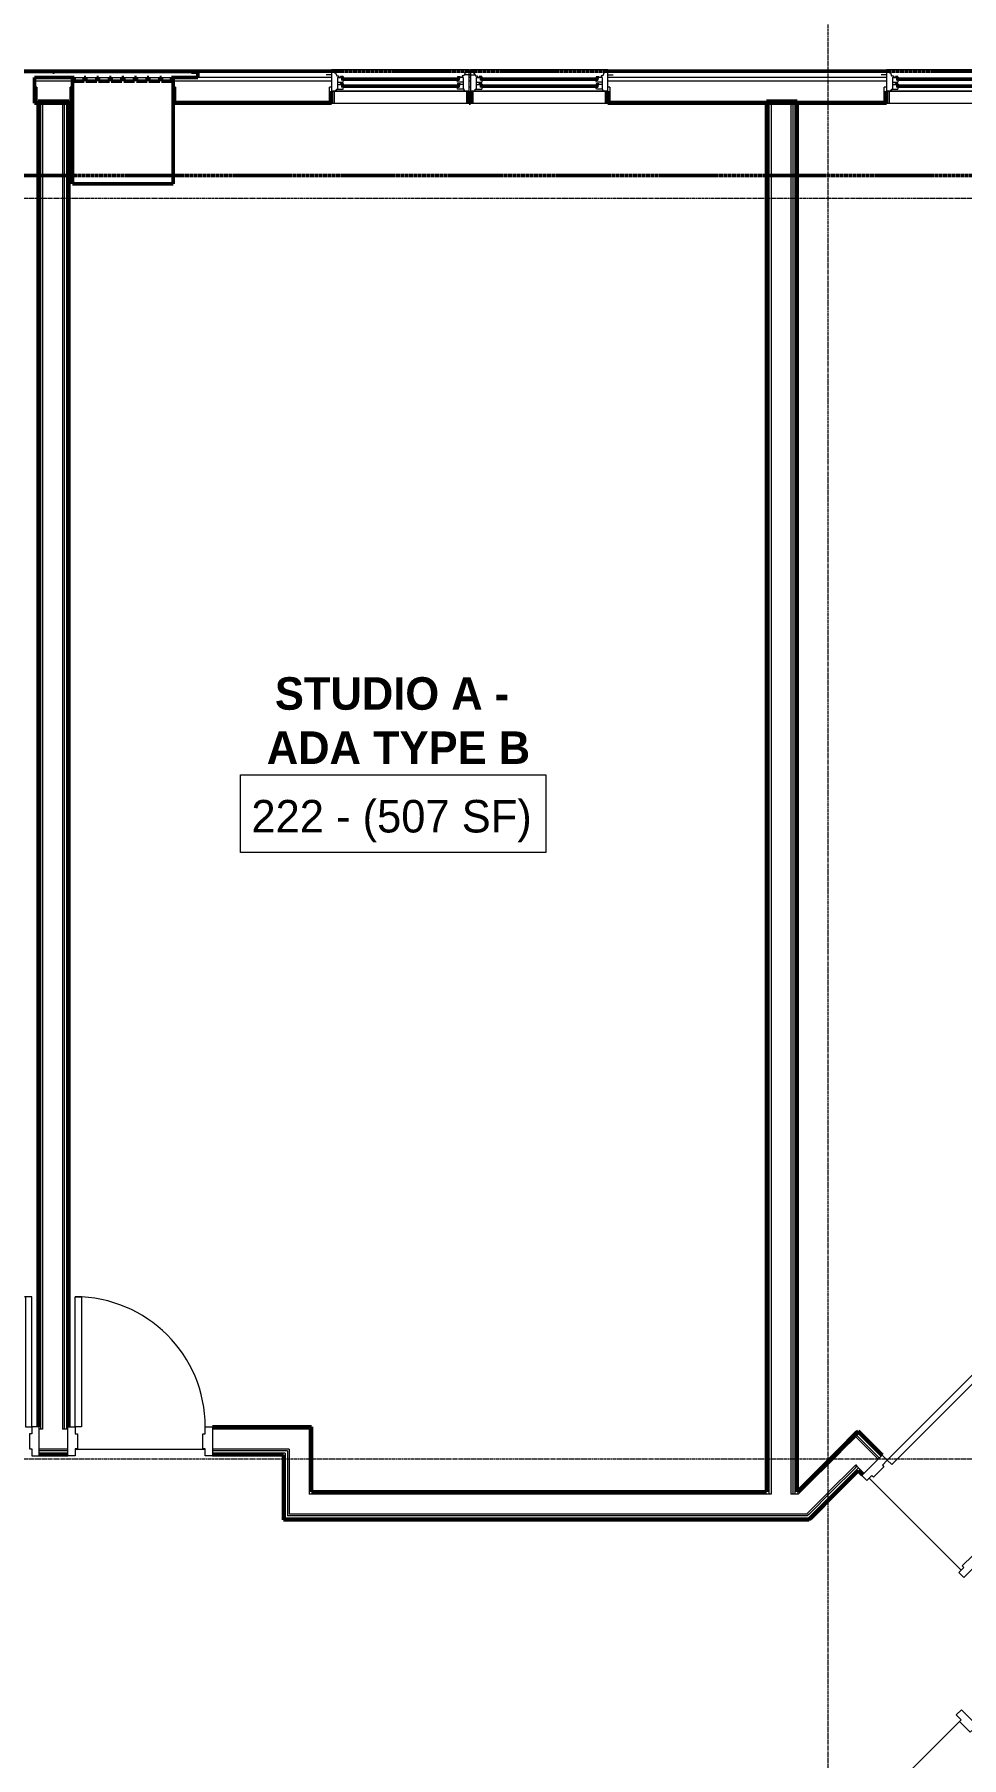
# Model space of a CAD drawing. Header units: inches. Extents: x -4235 to -464, y 9767 to 12463.
# Drawn here: x -2720 to -2463.4, y 10384.6 to 10861.6 of the extents above; entities that cross this region are included whole.
import ezdxf

# ---------------------------------------------------------------- set-up
doc = ezdxf.new("R2010")
doc.units = ezdxf.units.IN
doc.header["$MEASUREMENT"] = 0
doc.linetypes.add('Dash 1_16_', pattern=[0.125, 0.0625, -0.0625])
doc.linetypes.add('Grid Line 1_2_', pattern=[0.875, 0.5, -0.125, 0.125, -0.125])
for name, color, linetype, lineweight in [('0-1', 7, 'Continuous', 5), ('0-2', 50, 'Continuous', 9), ('A-AREA-IDEN', 2, 'Continuous', 9), ('A-DOOR-1', 10, 'Continuous', 20), ('A-DOOR-2', 50, 'Continuous', 9), ('A-DOOR-FRAM-1', 10, 'Continuous', 20), ('A-FLOR-3', 192, 'Continuous', 9), ('A-GENM', 5, 'Continuous', 9), ('A-GENM-3', 5, 'Continuous', 50), ('A-GLAZ-1', 151, 'Continuous', 9), ('A-GLAZ-2', 151, 'Continuous', 20), ('A-GLAZ-3', 151, 'Continuous', 50), ('A-WALL', 113, 'Continuous', 13), ('A-WALL-2', 250, 'Continuous', 13), ('A-WALL-4', 113, 'Continuous', 50), ('A-WALL-5', 113, 'Continuous', 9), ('C-PROP-LINE-1', 91, 'Dash 1_16_', 50), ('I-WALL-1', 7, 'Continuous', 50), ('S-GRID-1', 1, 'Grid Line 1_2_', 9)]:
    doc.layers.add(name, color=color, linetype=linetype, lineweight=lineweight)
doc.styles.add('Century Gothic', font='ufonts.com_century-gothic.ttf', dxfattribs={"height": 9})
doc.styles.add('Century Gothic_B', font='GOTHICB.TTF', dxfattribs={"height": 9})

# ---------------------------------------------------------------- blocks, each defined once
blk = doc.blocks.new('HOLLOW METAL - UNIT DOOR-2191977-BACKGROUND - 2ND FLOOR')
at = {"layer": 'A-DOOR-1'}
for p, q in [((16.25, -4.125), (18, -4.125)), ((16.25, -40.125), (16.25, -4.125)), ((18, -4.125), (18, -40.125)), ((18, -40.125), (16.25, -40.125))]:
    blk.add_line(p, q, dxfattribs=at)
at = {"layer": 'A-DOOR-2'}
blk.add_arc((18, -4.125), 36, 180, 270, dxfattribs=at)
at = {"layer": 'A-DOOR-FRAM-1'}
for p, q in [((-20, 3.875), (-18, 3.875)), ((-20, -4.125), (-20, 3.875)), ((-18, 3.875), (-18, 1.9375)), ((-18, 1.9375), (-17.375, 1.9375)), ((-17.375, 1.9375), (-17.375, -2.1875)), ((17.375, 1.9375), (18, 1.9375)), ((17.375, -2.1875), (17.375, 1.9375)), ((18, 3.875), (20, 3.875)), ((18, 1.9375), (18, 3.875)), ((20, 3.875), (20, -4.125)), ((-18, -4.125), (-20, -4.125)), ((-18, -2.1875), (-18, -4.125)), ((-17.375, -2.1875), (-18, -2.1875)), ((18, -2.1875), (17.375, -2.1875)), ((18, -4.125), (18, -2.1875)), ((20, -4.125), (18, -4.125))]:
    blk.add_line(p, q, dxfattribs=at)
blk = doc.blocks.new('HOLLOW METAL - UNIT DOOR-2191978-BACKGROUND - 2ND FLOOR')
at = {"layer": 'A-DOOR-1'}
for p, q in [((18, 40.125), (16.25, 40.125)), ((16.25, 40.125), (16.25, 4.125)), ((18, 4.125), (18, 40.125)), ((16.25, 4.125), (18, 4.125))]:
    blk.add_line(p, q, dxfattribs=at)
at = {"layer": 'A-DOOR-2'}
blk.add_arc((18, 4.125), 36, 90, 180, dxfattribs=at)
at = {"layer": 'A-DOOR-FRAM-1'}
for p, q in [((-18, 4.125), (-20, 4.125)), ((-20, 4.125), (-20, -3.875)), ((-18, 2.1875), (-18, 4.125)), ((-17.375, 2.1875), (-18, 2.1875)), ((-17.375, -1.9375), (-17.375, 2.1875)), ((18, 2.1875), (17.375, 2.1875)), ((17.375, 2.1875), (17.375, -1.9375)), ((18, 4.125), (18, 2.1875)), ((20, 4.125), (18, 4.125)), ((20, -3.875), (20, 4.125)), ((-20, -3.875), (-18, -3.875)), ((-18, -3.875), (-18, -1.9375)), ((-18, -1.9375), (-17.375, -1.9375)), ((17.375, -1.9375), (18, -1.9375)), ((18, -1.9375), (18, -3.875)), ((18, -3.875), (20, -3.875))]:
    blk.add_line(p, q, dxfattribs=at)
blk = doc.blocks.new('CTR - 1st Phase - Common Walls_rvt-1-BACKGROUND - 2ND FLOOR')
at = {"layer": 'A-WALL-2'}
for p, q in [((-2718.35, 10843.14), (-2718.35, 10476.16)), ((-2717.72, 10843.14), (-2717.72, 10476.16)), ((-2712.22, 10843.14), (-2712.22, 10476.16)), ((-2711.72, 10843.14), (-2711.72, 10476.16)), ((-2711.1, 10843.14), (-2711.1, 10476.16)), ((-2516.75, 10843.14), (-2516.75, 10458.16)), ((-2516.12, 10843.14), (-2516.12, 10458.16)), ((-2510.62, 10843.14), (-2510.62, 10458.16)), ((-2510.12, 10843.14), (-2510.12, 10458.16)), ((-2509.5, 10843.14), (-2509.5, 10458.16)), ((-2718.35, 10475.54), (-2718.72, 10475.54)), ((-2718.35, 10476.16), (-2718.35, 10475.54)), ((-2717.72, 10475.54), (-2718.35, 10475.54)), ((-2717.72, 10475.54), (-2718.35, 10475.54)), ((-2717.72, 10476.16), (-2717.72, 10475.54)), ((-2712.22, 10476.16), (-2712.22, 10475.54)), ((-2711.72, 10475.54), (-2712.22, 10475.54)), ((-2711.72, 10475.54), (-2712.22, 10475.54)), ((-2711.72, 10476.16), (-2711.72, 10475.54)), ((-2711.1, 10475.54), (-2711.72, 10475.54)), ((-2711.1, 10475.54), (-2711.72, 10475.54)), ((-2711.1, 10476.16), (-2711.1, 10475.54)), ((-2710.72, 10475.54), (-2711.1, 10475.54)), ((-2643.97, 10475.54), (-2670.72, 10475.54)), ((-2643.97, 10475.54), (-2643.97, 10470.04)), ((-2496.58, 10469.53), (-2492.69, 10473.42)), ((-2492.69, 10473.42), (-2492.34, 10473.77)), ((-2486.5, 10467.23), (-2492.69, 10473.42)), ((-2492.34, 10473.77), (-2491.9, 10474.21)), ((-2486.15, 10467.58), (-2492.34, 10473.77)), ((-2485.71, 10468.03), (-2491.9, 10474.21)), ((-2710.72, 10470.04), (-2718.72, 10470.04)), ((-2710.72, 10469.54), (-2718.72, 10469.54)), ((-2710.72, 10468.91), (-2718.72, 10468.91)), ((-2649.47, 10470.04), (-2670.72, 10470.04)), ((-2649.97, 10469.54), (-2670.72, 10469.54)), ((-2650.6, 10468.91), (-2670.72, 10468.91)), ((-2650.6, 10468.91), (-2650.6, 10468.41)), ((-2650.6, 10468.41), (-2650.6, 10450.91)), ((-2649.97, 10469.54), (-2649.97, 10468.91)), ((-2649.97, 10468.91), (-2649.97, 10468.41)), ((-2649.97, 10468.41), (-2649.97, 10451.54)), ((-2649.47, 10470.04), (-2649.47, 10469.54)), ((-2649.47, 10469.54), (-2649.47, 10468.41)), ((-2649.47, 10468.41), (-2649.47, 10452.04)), ((-2643.97, 10470.04), (-2643.97, 10468.41)), ((-2643.97, 10468.41), (-2643.97, 10457.54)), ((-2507.95, 10458.16), (-2497.02, 10469.09)), ((-2497.02, 10469.09), (-2496.58, 10469.53)), ((-2500.17, 10458.16), (-2493.13, 10465.2)), ((-2499.46, 10458.16), (-2492.78, 10464.84)), ((-2498.58, 10458.16), (-2492.34, 10464.4)), ((-2493.13, 10465.2), (-2492.69, 10465.64)), ((-2492.78, 10464.84), (-2492.34, 10465.29)), ((-2492.34, 10465.29), (-2492.69, 10465.64)), ((-2492.69, 10465.64), (-2492.34, 10465.29)), ((-2491.9, 10464.84), (-2492.34, 10465.29)), ((-2492.34, 10465.29), (-2491.9, 10464.84)), ((-2492.34, 10464.4), (-2491.9, 10464.84)), ((-2490.39, 10463.34), (-2491.9, 10464.84)), ((-2643.35, 10457.54), (-2643.97, 10457.54)), ((-2516.75, 10457.54), (-2643.35, 10457.54)), ((-2516.75, 10458.16), (-2516.75, 10457.54)), ((-2516.12, 10457.54), (-2516.75, 10457.54)), ((-2516.12, 10457.54), (-2516.75, 10457.54)), ((-2516.12, 10458.16), (-2516.12, 10457.54)), ((-2510.62, 10458.16), (-2510.62, 10457.54)), ((-2510.12, 10457.54), (-2510.62, 10457.54)), ((-2510.12, 10457.54), (-2510.62, 10457.54)), ((-2510.12, 10458.16), (-2510.12, 10457.54)), ((-2509.5, 10457.54), (-2510.12, 10457.54)), ((-2509.5, 10457.54), (-2510.12, 10457.54)), ((-2509.5, 10458.16), (-2509.5, 10457.54)), ((-2508.57, 10457.54), (-2509.5, 10457.54)), ((-2507.95, 10458.16), (-2508.57, 10457.54)), ((-2500.79, 10457.54), (-2506.29, 10452.04)), ((-2499.46, 10458.16), (-2505.59, 10452.04)), ((-2498.58, 10458.16), (-2505.2, 10451.54)), ((-2500.17, 10458.16), (-2500.79, 10457.54)), ((-2649.97, 10450.91), (-2650.6, 10450.91)), ((-2649.47, 10451.54), (-2649.97, 10451.54)), ((-2643.35, 10450.91), (-2649.97, 10450.91)), ((-2643.97, 10452.04), (-2649.47, 10452.04)), ((-2643.35, 10451.54), (-2649.47, 10451.54)), ((-2643.35, 10452.04), (-2643.97, 10452.04)), ((-2506.29, 10452.04), (-2643.35, 10452.04)), ((-2506.09, 10451.54), (-2643.35, 10451.54)), ((-2505.83, 10450.91), (-2643.35, 10450.91)), ((-2505.59, 10452.04), (-2506.09, 10451.54)), ((-2505.2, 10451.54), (-2505.83, 10450.91))]:
    blk.add_line(p, q, dxfattribs=at)
at = {"layer": 'I-WALL-1'}
for p, q in [((-2710.47, 10843.14), (-2718.97, 10843.14)), ((-2718.97, 10843.14), (-2718.97, 10476.16)), ((-2710.47, 10476.16), (-2710.47, 10843.14)), ((-2508.87, 10843.14), (-2517.37, 10843.14)), ((-2517.37, 10843.14), (-2517.37, 10458.16)), ((-2508.87, 10458.16), (-2508.87, 10843.14)), ((-2643.35, 10476.16), (-2670.72, 10476.16)), ((-2643.35, 10475.54), (-2643.35, 10476.16)), ((-2643.35, 10468.41), (-2643.35, 10475.54)), ((-2492.34, 10474.66), (-2497.46, 10469.53)), ((-2491.98, 10475.01), (-2492.34, 10474.66)), ((-2485.36, 10468.38), (-2491.98, 10475.01)), ((-2718.72, 10468.41), (-2710.72, 10468.41)), ((-2670.72, 10468.41), (-2651.1, 10468.41)), ((-2651.1, 10468.41), (-2651.1, 10450.41)), ((-2643.35, 10458.16), (-2643.35, 10468.41)), ((-2497.46, 10469.53), (-2508.83, 10458.16)), ((-2497.87, 10458.16), (-2491.98, 10464.05)), ((-2491.98, 10464.05), (-2490.84, 10462.9)), ((-2517.37, 10458.16), (-2643.35, 10458.16)), ((-2508.83, 10458.16), (-2508.87, 10458.16)), ((-2505.12, 10450.91), (-2497.87, 10458.16)), ((-2651.1, 10450.41), (-2650.6, 10450.41)), ((-2650.6, 10450.41), (-2643.35, 10450.41)), ((-2643.35, 10450.41), (-2505.62, 10450.41)), ((-2505.62, 10450.41), (-2505.12, 10450.91))]:
    blk.add_line(p, q, dxfattribs=at)
at = {"layer": '0-2'}
blk.add_blockref('HOLLOW METAL - UNIT DOOR-2191978-BACKGROUND - 2ND FLOOR', (-2738.72, 10472.04), dxfattribs=at)
for name, p, rotation in [('HOLLOW METAL - UNIT DOOR-2191977-BACKGROUND - 2ND FLOOR', (-2690.72, 10472.04), 180), ('HOLLOW METAL - UNIT DOOR-2191977-BACKGROUND - 2ND FLOOR', (-2474.13, 10451.32), 134.9999999999909), ('HOLLOW METAL - UNIT DOOR-2191978-BACKGROUND - 2ND FLOOR', (-2474.84, 10380.96), 224.9999999999973)]:
    blk.add_blockref(name, p, dxfattribs=dict(at, rotation=rotation))
blk = doc.blocks.new('Window-Double_Hung-Andersen-400_Series-Tilt_Wash - DOUBLE HUNG - REVERSE COTTAGE - 2ND FLOOR-2888385-BACKGROUND - 2ND FLOOR')
at = {"layer": 'A-GLAZ-1'}
for p, q in [((-16.29, 2.5), (-15.7, 2.5)), ((-16.29, 2.12), (-15.7, 2.12)), ((-16.29, 0.56), (-15.7, 0.56)), ((-16.29, 0.19), (-15.7, 0.19)), ((-15.82, 2.5), (-15.82, 2.12)), ((-15.82, 0.56), (-15.82, 0.19)), ((-15.7, 2.62), (15.7, 2.62)), ((-15.7, 2.5), (15.7, 2.5)), ((-15.7, 2.12), (15.7, 2.12)), ((-15.7, 2), (15.7, 2)), ((-15.7, 0.69), (15.7, 0.69)), ((-15.7, 0.56), (15.7, 0.56)), ((-15.7, 0.19), (15.7, 0.19)), ((-15.7, 0.06), (15.7, 0.06)), ((16.29, 2.5), (15.7, 2.5)), ((16.29, 2.12), (15.7, 2.12)), ((16.29, 0.56), (15.7, 0.56)), ((16.29, 0.19), (15.7, 0.19)), ((15.82, 2.5), (15.82, 2.12)), ((15.82, 0.56), (15.82, 0.19)), ((-19.01, -2.44), (-18.95, -2.44)), ((-18.95, -3.94), (-19.01, -3.94)), ((18.95, -1.06), (-18.95, -1.06)), ((-18.95, -1.06), (-18.95, -4.44)), ((-18.95, -4.44), (18.95, -4.44)), ((-18.32, -1.06), (-18.32, -4.44)), ((18.32, -1.06), (18.32, -4.44)), ((18.95, -4.44), (18.95, -1.06)), ((18.95, -2.44), (19.01, -2.44)), ((19.01, -3.94), (18.95, -3.94))]:
    blk.add_line(p, q, dxfattribs=at)
at = {"layer": 'A-GLAZ-2'}
for p, q in [((19.01, 4.81), (-19.01, 4.81)), ((-19.01, 4.81), (-19.01, -1.06)), ((-18.2, 4.81), (-18.2, 4)), ((18.2, 4.81), (18.2, 4)), ((19.01, -1.06), (19.01, 4.81)), ((-19.01, 3.44), (-20.51, 3.44)), ((-18.2, 4), (-17.92, 4)), ((-17.92, 4), (-17.61, 3.19)), ((-17.61, 3.19), (-17.14, 3.19)), ((-17.42, 2.75), (-16.57, 2.75)), ((-17.42, 2.75), (-17.42, -0.56)), ((-17.42, 1.37), (-15.86, 1.37)), ((-17.42, 0.81), (-16.57, 0.81)), ((-17.14, 3.19), (-17.14, 2.75)), ((-15.86, 2.97), (-16.57, 2.97)), ((-16.57, 2.62), (-16.57, 2.97)), ((-15.7, 2.62), (-16.57, 2.62)), ((-15.86, 1.03), (-16.57, 1.03)), ((-16.57, 0.69), (-16.57, 1.03)), ((-15.7, 0.69), (-16.57, 0.69)), ((-16.29, 2.62), (-16.29, 2)), ((-15.7, 2), (-16.29, 2)), ((-16.29, 0.69), (-16.29, 0.06)), ((-15.7, 0.06), (-16.29, 0.06)), ((-15.86, 2.97), (-15.7, 2.62)), ((-15.86, 1.37), (-15.7, 2)), ((-15.86, 1.03), (-15.7, 0.69)), ((-15.86, -0.56), (-15.7, 0.06)), ((15.86, 2.97), (15.7, 2.62)), ((15.7, 2.62), (16.57, 2.62)), ((15.7, 2), (16.29, 2)), ((15.86, 1.37), (15.7, 2)), ((15.86, 1.03), (15.7, 0.69)), ((15.7, 0.69), (16.57, 0.69)), ((15.7, 0.06), (16.29, 0.06)), ((15.86, -0.56), (15.7, 0.06)), ((15.86, 2.97), (16.57, 2.97)), ((17.42, 1.37), (15.86, 1.37)), ((15.86, 1.03), (16.57, 1.03)), ((16.29, 2.62), (16.29, 2)), ((16.29, 0.69), (16.29, 0.06)), ((16.57, 2.62), (16.57, 2.97)), ((17.42, 2.75), (16.57, 2.75)), ((16.57, 0.69), (16.57, 1.03)), ((17.42, 0.81), (16.57, 0.81)), ((17.14, 3.19), (17.14, 2.75)), ((17.61, 3.19), (17.14, 3.19)), ((17.42, 2.75), (17.42, -0.56)), ((17.92, 4), (17.61, 3.19)), ((18.2, 4), (17.92, 4)), ((19.01, 3.44), (20.51, 3.44)), ((-19.01, -1.06), (19.01, -1.06)), ((-17.67, -0.78), (-18, -1.06)), ((-17.67, -0.78), (-17.67, -0.56)), ((-17.67, -0.56), (-15.86, -0.56)), ((17.67, -0.56), (15.86, -0.56)), ((17.67, -0.78), (17.67, -0.56)), ((17.67, -0.78), (18, -1.06))]:
    blk.add_line(p, q, dxfattribs=at)
blk = doc.blocks.new('V-Series_EWC4_SPVU_RFA_2015 - 2ND AND 3RD FLOOR-2226480-BACKGROUND - 2ND FLOOR')
at = {"layer": 'A-GENM'}
for p, q in [((-3858.97, 11732.03), (-3858.97, 11734.83)), ((-3858.97, 11728.55), (-3858.97, 11731.53)), ((-3858.97, 11725.06), (-3858.97, 11728.05)), ((-3858.97, 11721.58), (-3858.97, 11724.56)), ((-3858.97, 11718.09), (-3858.97, 11721.08)), ((-3858.97, 11714.61), (-3858.97, 11717.59)), ((-3858.97, 11711.12), (-3858.97, 11714.11)), ((-3858.97, 11707.83), (-3858.97, 11710.62))]:
    blk.add_line(p, q, dxfattribs=at)
at = {"layer": 'A-GENM-3'}
for p, q in [((-3829.54, 11735.26), (-3858.97, 11735.26)), ((-3858.97, 11735.26), (-3858.97, 11734.83)), ((-3858.97, 11734.83), (-3857.97, 11734.83)), ((-3857.97, 11734.83), (-3857.97, 11732.03)), ((-3829.54, 11707.39), (-3829.54, 11735.26)), ((-3857.97, 11732.03), (-3858.97, 11732.03)), ((-3858.97, 11732.03), (-3858.97, 11731.53)), ((-3858.97, 11731.53), (-3857.97, 11731.53)), ((-3857.97, 11728.55), (-3858.97, 11728.55)), ((-3858.97, 11728.55), (-3858.97, 11728.05)), ((-3858.97, 11728.05), (-3857.97, 11728.05)), ((-3857.97, 11731.53), (-3857.97, 11728.55)), ((-3857.97, 11728.05), (-3857.97, 11725.06)), ((-3857.97, 11725.06), (-3858.97, 11725.06)), ((-3858.97, 11725.06), (-3858.97, 11724.56)), ((-3858.97, 11724.56), (-3857.97, 11724.56)), ((-3857.97, 11724.56), (-3857.97, 11721.58)), ((-3857.97, 11721.58), (-3858.97, 11721.58)), ((-3858.97, 11721.58), (-3858.97, 11721.08)), ((-3858.97, 11721.08), (-3857.97, 11721.08)), ((-3857.97, 11718.09), (-3858.97, 11718.09)), ((-3858.97, 11718.09), (-3858.97, 11717.59)), ((-3857.97, 11721.08), (-3857.97, 11718.09)), ((-3858.97, 11717.59), (-3857.97, 11717.59)), ((-3857.97, 11714.61), (-3858.97, 11714.61)), ((-3858.97, 11714.61), (-3858.97, 11714.11)), ((-3858.97, 11714.11), (-3857.97, 11714.11)), ((-3857.97, 11717.59), (-3857.97, 11714.61)), ((-3857.97, 11714.11), (-3857.97, 11711.12)), ((-3857.97, 11711.12), (-3858.97, 11711.12)), ((-3858.97, 11711.12), (-3858.97, 11710.62)), ((-3858.97, 11710.62), (-3857.97, 11710.62)), ((-3857.97, 11710.62), (-3857.97, 11707.83)), ((-3857.97, 11707.83), (-3858.97, 11707.83)), ((-3858.97, 11707.83), (-3858.97, 11707.39)), ((-3858.97, 11707.39), (-3829.54, 11707.39))]:
    blk.add_line(p, q, dxfattribs=at)
blk = doc.blocks.new('Perforated Panel at Magic-Pak - hvac panel - 2nd floor 2-2702973-BACKGROUND - 2ND FLOOR')
at = {"layer": 'A-GLAZ-3'}
for p, q in [((19.01, 4.44), (-19.01, 4.44)), ((-19.01, 4.37), (19.01, 4.37))]:
    blk.add_line(p, q, dxfattribs=at)
blk = doc.blocks.new('Family - ___-2835860-BACKGROUND - 2ND FLOOR')
at = {"layer": 'C-PROP-LINE-1'}
blk.add_line((-2067.92, 10851.39), (-3401.42, 10851.39), dxfattribs=at)
blk = doc.blocks.new('Family - ___-2835903-BACKGROUND - 2ND FLOOR')
at = {"layer": 'C-PROP-LINE-1'}
blk.add_line((-2096.82, 10822.49), (-3400.92, 10822.49), dxfattribs=at)
blk = doc.blocks.new('Family - ___-2835932-BACKGROUND - 2ND FLOOR')
at = {"layer": 'C-PROP-LINE-1'}
blk.add_line((-2067.92, 10851.39), (-3401.42, 10851.39), dxfattribs=at)

msp = doc.modelspace()

# ---------------------------------------------------------------- linework, layer by layer
at = {"layer": 'A-AREA-IDEN', "flags": 128}
msp.add_lwpolyline([(-2662.94, 10656.69), (-2578.44, 10656.69), (-2578.44, 10635.19), (-2662.94, 10635.19)], close=True, dxfattribs=at)
at = {"layer": 'A-FLOR-3'}
for p, q in [((-2708.72, 10470.04), (-2672.72, 10470.04)), ((-2488.98, 10461.93), (-2463.52, 10436.47)), ((-2463.52, 10395.11), (-2488.98, 10369.65)), ((-2488.98, 10369.65), (-2463.52, 10395.11))]:
    msp.add_line(p, q, dxfattribs=at)
at = {"layer": 'A-WALL'}
for p, q in [((-2637.74, 10851.14), (-2674.76, 10851.14)), ((-2599.34, 10851.14), (-2599.71, 10851.14)), ((-2484.14, 10851.14), (-2561.31, 10851.14)), ((-2709.46, 10848.64), (-2719.99, 10848.64)), ((-2719.36, 10846.95), (-2719.99, 10846.95)), ((-2719.36, 10846.95), (-2719.36, 10843.14)), ((-2710.09, 10843.14), (-2710.09, 10846.95)), ((-2709.46, 10846.95), (-2710.09, 10846.95)), ((-2637.74, 10848.64), (-2681.59, 10848.64)), ((-2680.96, 10846.95), (-2681.59, 10846.95)), ((-2680.96, 10846.95), (-2680.96, 10843.14)), ((-2637.74, 10849.64), (-2674.76, 10849.64)), ((-2638.36, 10843.14), (-2638.36, 10846.95)), ((-2637.74, 10846.95), (-2638.36, 10846.95)), ((-2599.34, 10849.64), (-2599.71, 10849.64)), ((-2599.34, 10848.64), (-2599.71, 10848.64)), ((-2599.34, 10846.95), (-2599.71, 10846.95)), ((-2484.14, 10849.64), (-2561.31, 10849.64)), ((-2484.14, 10848.64), (-2561.31, 10848.64)), ((-2560.69, 10846.95), (-2561.31, 10846.95)), ((-2560.69, 10846.95), (-2560.69, 10843.14)), ((-2484.76, 10843.14), (-2484.76, 10846.95)), ((-2484.14, 10846.95), (-2484.76, 10846.95)), ((-2719.36, 10843.14), (-2710.09, 10843.14)), ((-2680.96, 10843.14), (-2638.36, 10843.14)), ((-2560.69, 10843.14), (-2484.76, 10843.14))]:
    msp.add_line(p, q, dxfattribs=at)
at = {"layer": 'A-WALL-4'}
for p, q in [((-2714.54, 10851.39), (-2714.91, 10851.39)), ((-2714.91, 10851.39), (-2714.91, 10851.14)), ((-2714.91, 10851.14), (-2714.54, 10851.14)), ((-2714.54, 10851.14), (-2714.54, 10851.39)), ((-2637.74, 10851.39), (-2676.51, 10851.39)), ((-2676.51, 10851.39), (-2676.51, 10851.14)), ((-2676.51, 10851.14), (-2674.76, 10851.14)), ((-2674.76, 10851.14), (-2674.76, 10849.64)), ((-2599.34, 10851.39), (-2599.71, 10851.39)), ((-2484.14, 10851.39), (-2561.31, 10851.39)), ((-2709.46, 10849.64), (-2719.99, 10849.64)), ((-2719.99, 10849.64), (-2719.99, 10842.51)), ((-2709.46, 10842.51), (-2709.46, 10849.64)), ((-2674.76, 10849.64), (-2681.59, 10849.64)), ((-2681.59, 10849.64), (-2681.59, 10842.51)), ((-2637.74, 10842.51), (-2637.74, 10845.89)), ((-2599.71, 10845.89), (-2599.71, 10842.51)), ((-2599.34, 10842.51), (-2599.34, 10845.89)), ((-2561.31, 10845.89), (-2561.31, 10842.51)), ((-2484.14, 10842.51), (-2484.14, 10845.89)), ((-2719.99, 10842.51), (-2709.46, 10842.51)), ((-2681.59, 10842.51), (-2637.74, 10842.51)), ((-2599.71, 10842.51), (-2599.34, 10842.51)), ((-2561.31, 10842.51), (-2484.14, 10842.51))]:
    msp.add_line(p, q, dxfattribs=at)
at = {"layer": 'A-WALL-5'}
for p, q in [((-2637.67, 10842.51), (-2637.74, 10842.51)), ((-2599.71, 10842.51), (-2599.77, 10842.51)), ((-2599.27, 10842.51), (-2599.34, 10842.51)), ((-2561.31, 10842.51), (-2561.37, 10842.51)), ((-2484.07, 10842.51), (-2484.14, 10842.51))]:
    msp.add_line(p, q, dxfattribs=at)
at = {"layer": 'S-GRID-1'}
for p, q in [((-2500.32, 9836.18), (-2500.32, 12413.74)), ((-464.45, 10816.19), (-4185.7, 10816.19)), ((-464.45, 10467.19), (-4185.7, 10467.19))]:
    msp.add_line(p, q, dxfattribs=at)

# ---------------------------------------------------------------- block references
at = {"layer": '0-1'}
msp.add_blockref('CTR - 1st Phase - Common Walls_rvt-1-BACKGROUND - 2ND FLOOR', (0, 0), dxfattribs=at)
at = {"layer": 'A-GENM', "rotation": 269.9999999999999}
msp.add_blockref('V-Series_EWC4_SPVU_RFA_2015 - 2ND AND 3RD FLOOR-2226480-BACKGROUND - 2ND FLOOR', (-14416.85, 6990.67), dxfattribs=at)
at = {"layer": 'A-GLAZ-1'}
for name, p in [('Perforated Panel at Magic-Pak - hvac panel - 2nd floor 2-2702973-BACKGROUND - 2ND FLOOR', (-2733.92, 10846.95)), ('Perforated Panel at Magic-Pak - hvac panel - 2nd floor 2-2702973-BACKGROUND - 2ND FLOOR', (-2695.52, 10846.95)), ('Window-Double_Hung-Andersen-400_Series-Tilt_Wash - DOUBLE HUNG - REVERSE COTTAGE - 2ND FLOOR-2888385-BACKGROUND - 2ND FLOOR', (-2618.72, 10846.95)), ('Window-Double_Hung-Andersen-400_Series-Tilt_Wash - DOUBLE HUNG - REVERSE COTTAGE - 2ND FLOOR-2888385-BACKGROUND - 2ND FLOOR', (-2580.32, 10846.95)), ('Window-Double_Hung-Andersen-400_Series-Tilt_Wash - DOUBLE HUNG - REVERSE COTTAGE - 2ND FLOOR-2888385-BACKGROUND - 2ND FLOOR', (-2465.12, 10846.95))]:
    msp.add_blockref(name, p, dxfattribs=at)
at = {"layer": 'C-PROP-LINE-1'}
for name in ['Family - ___-2835860-BACKGROUND - 2ND FLOOR', 'Family - ___-2835932-BACKGROUND - 2ND FLOOR', 'Family - ___-2835903-BACKGROUND - 2ND FLOOR']:
    msp.add_blockref(name, (0, 0), dxfattribs=at)

# ---------------------------------------------------------------- texts
at = {"layer": 'A-AREA-IDEN', "char_height": 9, "attachment_point": 1}
for s, insert, width, style in [('STUDIO A -', (-2653.44, 10683.66), 79.083, 'Century Gothic_B'), ('ADA TYPE B', (-2655.69, 10668.66), 84.537, 'Century Gothic_B'), ('222 - (507 SF)', (-2659.94, 10649.69), 94.839, 'Century Gothic')]:
    msp.add_mtext(s, dxfattribs=dict(at, insert=insert, width=width, style=style))

doc.saveas('drawing.dxf')
